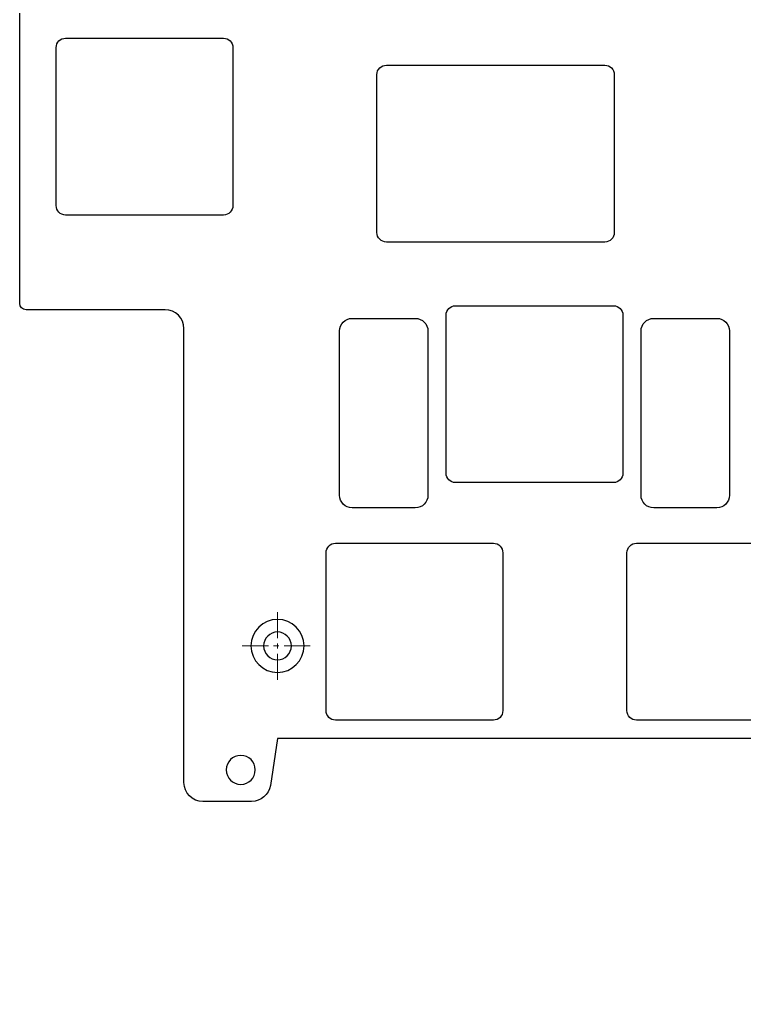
# Model space of a CAD drawing. Header units: inches. Extents: x 57 to 395, y 104 to 257.
# Drawn here: x 57.2 to 114.6, y 104.4 to 182.6 of the extents above; entities that cross this region are included whole.
import ezdxf

# ---------------------------------------------------------------- set-up
doc = ezdxf.new("R2010")
doc.units = ezdxf.units.IN
doc.header["$MEASUREMENT"] = 0
doc.linetypes.add('AI-Linetype-5', pattern=[3.308389, 2.067743, -0.413549, 0.413549, -0.413549])
doc.linetypes.add('AI-Linetype-6', pattern=[3.308389, 2.067743, -0.413549, 0.413549, -0.413549])
doc.layers.add('center_line', color=7, linetype='Continuous')

# ---------------------------------------------------------------- blocks, each defined once
blk = doc.blocks.new('block 2')
at = {"color": 7, "lineweight": 25}
blk.add_open_spline([(73.55, 123.255), (73.55, 123.89), (74.065, 124.405), (74.7, 124.405), (75.335, 124.405), (75.85, 123.89), (75.85, 123.255), (75.85, 122.62), (75.335, 122.105), (74.7, 122.105), (74.065, 122.105), (73.55, 122.62), (73.55, 123.255)], degree=3, knots=[0, 0, 0, 0, 1, 1, 1, 2, 2, 2, 3, 3, 3, 4, 4, 4, 4], dxfattribs=at)
blk = doc.blocks.new('block 11')
at = {"color": 7, "lineweight": 25}
blk.add_open_spline([(89.523, 144.996), (89.523, 144.996), (89.523, 157.996), (89.523, 157.996), (89.523, 158.548), (89.075, 158.996), (88.523, 158.996), (88.523, 158.996), (83.523, 158.996), (83.523, 158.996), (82.97, 158.996), (82.523, 158.548), (82.523, 157.996), (82.523, 157.996), (82.523, 144.996), (82.523, 144.996), (82.523, 144.444), (82.97, 143.996), (83.523, 143.996), (83.523, 143.996), (88.523, 143.996), (88.523, 143.996), (89.075, 143.996), (89.523, 144.444), (89.523, 144.996)], degree=3, knots=[0, 0, 0, 0, 1, 1, 1, 2, 2, 2, 3, 3, 3, 4, 4, 4, 5, 5, 5, 6, 6, 6, 7, 7, 7, 8, 8, 8, 8], dxfattribs=at)
blk = doc.blocks.new('block 12')
at = {"color": 7, "lineweight": 25}
blk.add_open_spline([(113.399, 144.996), (113.399, 144.996), (113.399, 157.996), (113.399, 157.996), (113.399, 158.548), (112.951, 158.996), (112.399, 158.996), (112.399, 158.996), (107.399, 158.996), (107.399, 158.996), (106.846, 158.996), (106.399, 158.548), (106.399, 157.996), (106.399, 157.996), (106.399, 144.996), (106.399, 144.996), (106.399, 144.444), (106.846, 143.996), (107.399, 143.996), (107.399, 143.996), (112.399, 143.996), (112.399, 143.996), (112.951, 143.996), (113.399, 144.444), (113.399, 144.996)], degree=3, knots=[0, 0, 0, 0, 1, 1, 1, 2, 2, 2, 3, 3, 3, 4, 4, 4, 5, 5, 5, 6, 6, 6, 7, 7, 7, 8, 8, 8, 8], dxfattribs=at)
blk = doc.blocks.new('block 13')
at = {"color": 7, "lineweight": 25}
blk.add_open_spline([(104.961, 146.746), (104.961, 146.746), (104.961, 159.246), (104.961, 159.246), (104.961, 159.66), (104.625, 159.996), (104.211, 159.996), (104.211, 159.996), (91.711, 159.996), (91.711, 159.996), (91.297, 159.996), (90.961, 159.66), (90.961, 159.246), (90.961, 159.246), (90.961, 146.746), (90.961, 146.746), (90.961, 146.332), (91.297, 145.996), (91.711, 145.996), (91.711, 145.996), (104.211, 145.996), (104.211, 145.996), (104.625, 145.996), (104.961, 146.332), (104.961, 146.746)], degree=3, knots=[0, 0, 0, 0, 1, 1, 1, 2, 2, 2, 3, 3, 3, 4, 4, 4, 5, 5, 5, 6, 6, 6, 7, 7, 7, 8, 8, 8, 8], dxfattribs=at)
blk = doc.blocks.new('block 20')
at = {"color": 7, "lineweight": 25}
blk.add_open_spline([(74.081, 167.925), (74.081, 167.925), (74.081, 180.425), (74.081, 180.425), (74.081, 180.839), (73.745, 181.175), (73.331, 181.175), (73.331, 181.175), (60.831, 181.175), (60.831, 181.175), (60.417, 181.175), (60.081, 180.839), (60.081, 180.425), (60.081, 180.425), (60.081, 167.925), (60.081, 167.925), (60.081, 167.511), (60.417, 167.175), (60.831, 167.175), (60.831, 167.175), (73.331, 167.175), (73.331, 167.175), (73.745, 167.175), (74.081, 167.511), (74.081, 167.925)], degree=3, knots=[0, 0, 0, 0, 1, 1, 1, 2, 2, 2, 3, 3, 3, 4, 4, 4, 5, 5, 5, 6, 6, 6, 7, 7, 7, 8, 8, 8, 8], dxfattribs=at)
blk = doc.blocks.new('block 67')
at = {"color": 7, "lineweight": 25}
blk.add_open_spline([(103.531, 179.035), (103.531, 179.035), (86.231, 179.035), (86.231, 179.035), (85.817, 179.035), (85.481, 178.699), (85.481, 178.285), (85.481, 178.285), (85.481, 165.785), (85.481, 165.785), (85.481, 165.371), (85.817, 165.035), (86.231, 165.035), (86.231, 165.035), (103.531, 165.035), (103.531, 165.035), (103.945, 165.035), (104.281, 165.371), (104.281, 165.785), (104.281, 165.785), (104.281, 178.285), (104.281, 178.285), (104.281, 178.699), (103.945, 179.035), (103.531, 179.035)], degree=3, knots=[0, 0, 0, 0, 1, 1, 1, 2, 2, 2, 3, 3, 3, 4, 4, 4, 5, 5, 5, 6, 6, 6, 7, 7, 7, 8, 8, 8, 8], dxfattribs=at)
blk = doc.blocks.new('block 68')
at = {"color": 7, "lineweight": 25}
blk.add_open_spline([(76.509, 133.072), (76.509, 133.68), (77.002, 134.172), (77.609, 134.172), (78.217, 134.172), (78.709, 133.68), (78.709, 133.072), (78.709, 132.465), (78.217, 131.972), (77.609, 131.972), (77.002, 131.972), (76.509, 132.465), (76.509, 133.072)], degree=3, knots=[0, 0, 0, 0, 1, 1, 1, 2, 2, 2, 3, 3, 3, 4, 4, 4, 4], dxfattribs=at)
blk = doc.blocks.new('block 73')
at = {"color": 7, "lineweight": 25}
blk.add_open_spline([(95.455, 127.946), (95.455, 127.946), (95.455, 140.446), (95.455, 140.446), (95.455, 140.861), (95.12, 141.196), (94.705, 141.196), (94.705, 141.196), (82.205, 141.196), (82.205, 141.196), (81.791, 141.196), (81.455, 140.861), (81.455, 140.446), (81.455, 140.446), (81.455, 127.946), (81.455, 127.946), (81.455, 127.532), (81.791, 127.196), (82.205, 127.196), (82.205, 127.196), (94.705, 127.196), (94.705, 127.196), (95.12, 127.196), (95.455, 127.532), (95.455, 127.946)], degree=3, knots=[0, 0, 0, 0, 1, 1, 1, 2, 2, 2, 3, 3, 3, 4, 4, 4, 5, 5, 5, 6, 6, 6, 7, 7, 7, 8, 8, 8, 8], dxfattribs=at)
blk = doc.blocks.new('block 74')
at = {"color": 7, "lineweight": 25}
blk.add_open_spline([(119.283, 127.946), (119.283, 127.946), (119.283, 140.446), (119.283, 140.446), (119.283, 140.861), (118.947, 141.196), (118.533, 141.196), (118.533, 141.196), (106.033, 141.196), (106.033, 141.196), (105.619, 141.196), (105.283, 140.861), (105.283, 140.446), (105.283, 140.446), (105.283, 127.946), (105.283, 127.946), (105.283, 127.532), (105.619, 127.196), (106.033, 127.196), (106.033, 127.196), (118.533, 127.196), (118.533, 127.196), (118.947, 127.196), (119.283, 127.532), (119.283, 127.946)], degree=3, knots=[0, 0, 0, 0, 1, 1, 1, 2, 2, 2, 3, 3, 3, 4, 4, 4, 5, 5, 5, 6, 6, 6, 7, 7, 7, 8, 8, 8, 8], dxfattribs=at)
blk = doc.blocks.new('block 96')
at = {"color": 7, "lineweight": 25}
blk.add_open_spline([(143.825, 221.555), (143.825, 221.555), (77.606, 221.555), (77.606, 221.555), (77.606, 221.555), (77.043, 225.279), (77.043, 225.279), (76.932, 226.013), (76.302, 226.555), (75.56, 226.555), (75.56, 226.555), (67.733, 226.555), (67.733, 226.555), (66.905, 226.555), (66.233, 225.884), (66.233, 225.055), (66.233, 225.055), (66.233, 209.025), (66.233, 209.025), (66.233, 208.197), (65.562, 207.525), (64.733, 207.525), (64.733, 207.525), (58.7, 207.525), (58.7, 207.525), (57.871, 207.525), (57.2, 206.854), (57.2, 206.025), (57.2, 206.025), (57.2, 160.183), (57.2, 160.183), (57.2, 159.907), (57.424, 159.683), (57.7, 159.683), (57.7, 159.683), (68.702, 159.683), (68.702, 159.683), (69.531, 159.683), (70.202, 159.011), (70.202, 158.183), (70.202, 158.183), (70.202, 122.255), (70.202, 122.255), (70.202, 121.427), (70.874, 120.755), (71.702, 120.755), (71.702, 120.755), (75.56, 120.755), (75.56, 120.755), (76.302, 120.755), (76.932, 121.297), (77.043, 122.031), (77.043, 122.031), (77.606, 125.755), (77.606, 125.755), (77.606, 125.755), (133.703, 125.755), (133.703, 125.755), (134.807, 125.755), (135.703, 126.651), (135.703, 127.755), (135.703, 127.758), (135.703, 127.761), (135.703, 127.764), (135.703, 127.764), (135.7, 128.359), (135.7, 128.359), (135.688, 129.768), (136.658, 130.996), (138.033, 131.31), (139.648, 131.678), (141.256, 130.668), (141.625, 129.052), (141.625, 129.052), (142.605, 124.757), (142.605, 124.757), (142.779, 123.998), (143.377, 123.408), (144.139, 123.246), (144.139, 123.246), (191.002, 113.285), (191.002, 113.285), (191.002, 113.285), (190.754, 109.123), (190.754, 109.123), (190.71, 108.382), (191.214, 107.721), (191.939, 107.566), (191.939, 107.566), (206.061, 104.565), (206.061, 104.565), (206.871, 104.392), (207.668, 104.91), (207.84, 105.72), (207.84, 105.72), (216.309, 145.561), (216.309, 145.561), (216.481, 146.372), (215.964, 147.168), (215.153, 147.34), (215.153, 147.34), (208.36, 148.784), (208.36, 148.784), (207.82, 148.899), (207.475, 149.43), (207.59, 149.97), (207.59, 149.97), (212.655, 173.8), (212.655, 173.8), (214.283, 174.108), (215.354, 175.677), (215.046, 177.305), (214.9, 178.08), (214.454, 178.766), (213.806, 179.215), (213.806, 179.215), (215.031, 184.98), (215.031, 184.98), (215.146, 185.52), (215.677, 185.865), (216.217, 185.75), (216.217, 185.75), (218.42, 185.282), (218.42, 185.282), (219.231, 185.109), (220.027, 185.627), (220.2, 186.437), (220.2, 186.437), (223.728, 203.038), (223.728, 203.038), (223.9, 203.848), (223.383, 204.644), (222.573, 204.817), (222.573, 204.817), (205.463, 208.454), (205.463, 208.454), (205.463, 208.454), (205.688, 212.234), (205.688, 212.234), (205.732, 212.975), (205.229, 213.636), (204.503, 213.791), (204.503, 213.791), (191.717, 216.508), (191.717, 216.508), (190.991, 216.663), (190.262, 216.263), (190.001, 215.569), (190.001, 215.569), (188.669, 212.023), (188.669, 212.023), (188.669, 212.023), (143.825, 221.555), (143.825, 221.555)], degree=3, knots=[0, 0, 0, 0, 1, 1, 1, 2, 2, 2, 3, 3, 3, 4, 4, 4, 5, 5, 5, 6, 6, 6, 7, 7, 7, 8, 8, 8, 9, 9, 9, 10, 10, 10, 11, 11, 11, 12, 12, 12, 13, 13, 13, 14, 14, 14, 15, 15, 15, 16, 16, 16, 17, 17, 17, 18, 18, 18, 19, 19, 19, 20, 20, 20, 21, 21, 21, 22, 22, 22, 23, 23, 23, 24, 24, 24, 25, 25, 25, 26, 26, 26, 27, 27, 27, 28, 28, 28, 29, 29, 29, 30, 30, 30, 31, 31, 31, 32, 32, 32, 33, 33, 33, 34, 34, 34, 35, 35, 35, 36, 36, 36, 37, 37, 37, 38, 38, 38, 39, 39, 39, 40, 40, 40, 41, 41, 41, 42, 42, 42, 43, 43, 43, 44, 44, 44, 45, 45, 45, 46, 46, 46, 47, 47, 47, 48, 48, 48, 49, 49, 49, 50, 50, 50, 51, 51, 51, 51], dxfattribs=at)
blk = doc.blocks.new('block 274')
at = {"color": 7, "lineweight": 25}
blk.add_open_spline([(75.509, 133.072), (75.509, 134.232), (76.45, 135.172), (77.609, 135.172), (78.769, 135.172), (79.709, 134.232), (79.709, 133.072), (79.709, 131.912), (78.769, 130.972), (77.609, 130.972), (76.45, 130.972), (75.509, 131.912), (75.509, 133.072)], degree=3, knots=[0, 0, 0, 0, 1, 1, 1, 2, 2, 2, 3, 3, 3, 4, 4, 4, 4], dxfattribs=at)
blk = doc.blocks.new('block 293')
at = {"layer": 'center_line', "color": 1, "linetype": 'AI-Linetype-5', "lineweight": 15}
blk.add_lwpolyline([(74.82, 133.072), (80.399, 133.072)], dxfattribs=at)
blk = doc.blocks.new('block 294')
at = {"layer": 'center_line', "color": 1, "linetype": 'AI-Linetype-6', "lineweight": 15}
blk.add_lwpolyline([(77.609, 130.375), (77.609, 135.77)], dxfattribs=at)

msp = doc.modelspace()

# ---------------------------------------------------------------- block references
for name in ['block 96', 'block 20', 'block 67', 'block 13', 'block 11', 'block 12', 'block 73', 'block 74', 'block 274', 'block 68', 'block 2']:
    msp.add_blockref(name, (0, 0))
at = {"layer": 'center_line'}
for name in ['block 294', 'block 293']:
    msp.add_blockref(name, (0, 0), dxfattribs=at)

doc.saveas('drawing.dxf')
